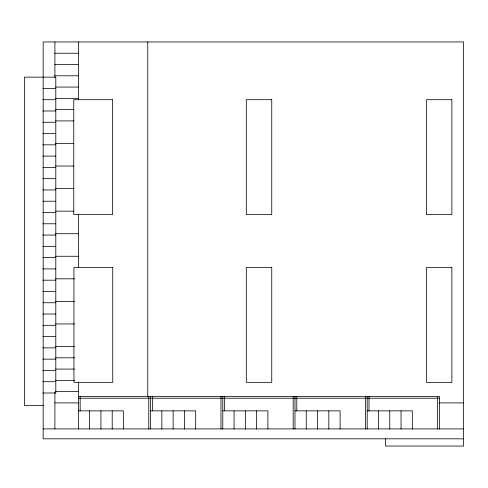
<?xml version="1.0" encoding="UTF-8"?>
<svg xmlns="http://www.w3.org/2000/svg" width="488" height="488" viewBox="0 0 488 488"><rect width="100%" height="100%" fill="white"/><g stroke="black" fill="none" stroke-linecap="round" stroke-linejoin="round"><path stroke-width="0.73" d="M54.9 53.235L78.367 53.235M54.9 64.514L78.367 64.514M54.9 75.793L78.367 75.793M55.656 87.071L78.367 87.071M42.938 88.426L55.803 88.426M55.656 98.35L78.367 98.35M42.938 99.704L55.803 99.704M55.656 109.629L73.822 109.629M42.938 110.983L55.803 110.983M55.656 120.914L73.822 120.914M42.938 122.268L55.803 122.268M42.938 133.547L55.803 133.547M55.656 143.472L73.822 143.472M42.938 144.826L55.803 144.826M42.938 156.105L55.803 156.105M55.656 166.03L73.822 166.03M42.938 167.384L55.803 167.384M42.938 178.669L55.803 178.669M55.656 188.594L73.822 188.594M42.938 189.948L55.803 189.948M42.938 201.227L55.803 201.227M55.656 211.151L73.822 211.151M42.938 212.506L55.803 212.506M42.938 223.785L55.803 223.785M55.656 233.715L78.367 233.715M42.938 235.064L55.803 235.064M42.938 246.349L55.803 246.349M55.656 256.273L78.367 256.273M42.938 257.627L55.803 257.627M42.938 268.906L55.803 268.906M55.656 278.831L74.579 278.831M42.938 280.185L55.803 280.185M42.938 291.464L55.803 291.464M55.656 301.395L74.579 301.395M42.938 302.749L55.803 302.749M42.938 314.028L55.803 314.028M55.656 323.953L74.579 323.953M42.938 325.307L55.803 325.307M42.938 336.586L55.803 336.586M55.656 346.51L74.579 346.51M42.938 347.865L55.803 347.865M55.656 357.795L74.579 357.795M42.938 359.15L55.803 359.15M55.656 369.074L74.579 369.074M42.938 370.429L55.803 370.429M55.656 380.353L74.579 380.353M42.938 381.707L55.803 381.707M55.656 391.632L78.367 391.632M42.938 392.986L55.803 392.986L55.803 77.147L24.4 77.147L24.4 405.443L43.17 405.443M78.367 396.415L439.407 396.415L439.407 429.013M78.367 398.22L439.407 398.22M54.9 402.911L78.367 402.911M439.249 402.911L463.6 402.911M78.367 410.853L123.482 410.853L123.482 429.019M150.572 410.853L195.694 410.853L195.694 429.019M222.778 410.853L267.9 410.853L267.9 429.019M294.99 410.853L340.112 410.853L340.112 429.019M367.196 410.853L412.317 410.853L412.317 429.019M43.17 428.903L463.6 428.903M463.6 438.828L43.17 438.828L43.17 41.95L463.6 41.95L463.6 446.05L385.544 446.05L385.544 438.828M437.602 396.415L437.602 429.013M401.038 410.853L401.038 429.019M389.76 410.853L389.76 429.019M378.481 410.853L378.481 429.019M369.001 396.415L369.001 410.817M367.196 396.415L367.196 429.019M365.396 396.415L365.396 429.013M328.827 410.853L328.827 429.019M317.548 410.853L317.548 429.019M306.269 410.853L306.269 429.019M296.796 396.415L296.796 410.817M294.99 396.415L294.99 429.019M293.184 396.415L293.184 429.013M256.621 410.853L256.621 429.019M245.342 410.853L245.342 429.019M234.063 410.853L234.063 429.019M224.584 396.415L224.584 410.817M222.778 396.415L222.778 429.019M220.979 396.415L220.979 429.013M184.415 410.853L184.415 429.019M173.13 410.853L173.13 429.019M161.851 410.853L161.851 429.019M152.378 396.415L152.378 410.817M150.572 396.415L150.572 429.019M148.767 396.415L148.767 429.013M147.76 41.95L147.76 396.823M112.203 410.853L112.203 429.019M100.924 410.853L100.924 429.019M89.646 410.853L89.646 429.019M80.166 396.415L80.166 410.817M78.367 41.95L78.367 99.857M78.367 214.159L78.367 267.552M78.367 381.86L78.367 429.019M54.9 41.95L54.9 77.293M54.9 392.364L54.9 428.928M112.563 99.704L73.761 99.704L73.761 214.58L112.563 214.58L112.563 99.704M271.749 99.704L246.3 99.704L246.3 214.58L271.749 214.58L271.749 99.704M451.87 99.704L426.42 99.704L426.42 214.58L451.87 214.58L451.87 99.704M112.746 267.473L73.944 267.473L73.944 382.348L112.746 382.348L112.746 267.473M271.749 267.473L246.3 267.473L246.3 382.348L271.749 382.348L271.749 267.473M451.87 267.473L426.42 267.473L426.42 382.348L451.87 382.348L451.87 267.473"/></g></svg>
